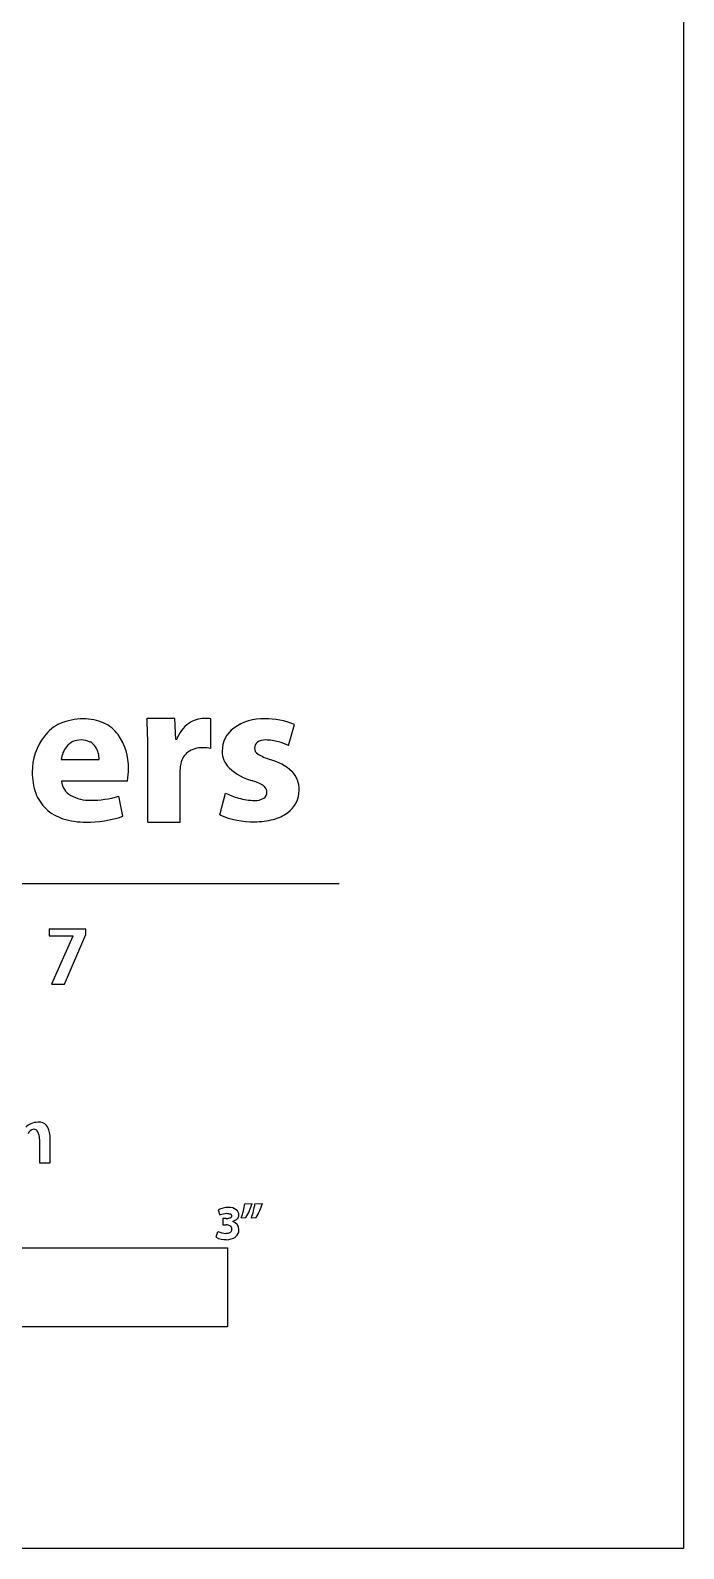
# Model space of a CAD drawing. Extents: x 0.45 to 8.09, y -8.91 to -0.36.
# Drawn here: x 6.256 to 8.086, y -8.908 to -4.654 of the extents above; entities that cross this region are included whole.
import ezdxf

# ---------------------------------------------------------------- set-up
doc = ezdxf.new("R2010")
doc.units = 0

msp = doc.modelspace()

# ---------------------------------------------------------------- linework, layer by layer
at = {"color": 3}
for p, q in [((8.0865, -0.3606), (8.0865, -8.9077)), ((6.6608, -6.5815), (6.5829, -6.5815)), ((6.6638, -6.6403), (6.6608, -6.5815)), ((6.762, -6.6659), (6.762, -6.5827)), ((6.9795, -6.6578), (6.9961, -6.5983)), ((6.5852, -6.8719), (6.5852, -6.6771)), ((6.6662, -6.6403), (6.6638, -6.6403)), ((6.3428, -6.6964), (6.4488, -6.6964)), ((6.5279, -6.7571), (6.3433, -6.7571)), ((6.6757, -6.8719), (6.6757, -6.7246)), ((6.5151, -6.8557), (6.5035, -6.7992)), ((6.7865, -6.852), (6.8028, -6.7906)), ((6.5852, -6.8719), (6.6757, -6.8719)), ((3.4473, -7.0438), (7.1217, -7.0438)), ((6.3085, -7.1715), (6.3085, -7.191)), ((6.3085, -7.1715), (6.4114, -7.1715)), ((6.3513, -7.3264), (6.4114, -7.1865)), ((6.4114, -7.1865), (6.4114, -7.1715)), ((6.3085, -7.191), (6.3753, -7.191)), ((6.3753, -7.1915), (6.3152, -7.3264)), ((6.3753, -7.191), (6.3753, -7.1915)), ((6.3152, -7.3264), (6.3513, -7.3264)), ((6.2812, -7.7605), (6.2812, -7.8264)), ((6.3112, -7.8264), (6.3112, -7.755)), ((6.2812, -7.8264), (6.3112, -7.8264)), ((6.857, -7.9415), (6.8777, -7.9403)), ((6.8854, -7.9416), (6.9062, -7.9403)), ((6.7825, -7.9587), (6.787, -7.9729)), ((6.8039, -7.9828), (6.7953, -7.9828)), ((6.7953, -7.9828), (6.7953, -8.0004)), ((6.823, -7.9912), (6.823, -7.9908)), ((6.8468, -7.981), (6.8602, -7.9798)), ((6.8752, -7.981), (6.8886, -7.9798)), ((6.7769, -8.0353), (6.7815, -8.0191)), ((6.7953, -8.0004), (6.8044, -8.0004)), ((8.0865, -8.9077), (0.4545, -8.9077))]:
    msp.add_line(p, q, dxfattribs=at)
at = {"color": 7}
for p, q in [((3.8084, -8.0648), (6.8084, -8.0648)), ((6.8084, -8.0648), (6.8084, -8.2864)), ((6.8084, -8.2864), (3.8084, -8.2864))]:
    msp.add_line(p, q, dxfattribs=at)
at = {"color": 3}
for centre, radius, start, end in [((6.4062, -6.7532), 0.1708, 90.9388, 112.945), ((6.4018, -6.7383), 0.156, 67.1275, 89.3782), ((4.4355, -6.6859), 2.1499, 1.6863, 2.7827), ((6.7446, -6.6599), 0.0784, 90.898, 124.6503), ((6.747, -6.6726), 0.0912, 80.5279, 92.303), ((6.9075, -6.7211), 0.1388, 88.0679, 125.699), ((6.915, -6.7976), 0.2152, 67.8473, 90.7409), ((6.4235, -6.7303), 0.1622, 142.1611, 180.5743), ((6.3844, -6.698), 0.1115, 113.6747, 142.9504), ((6.4242, -6.6819), 0.0952, 35.418, 66.3919), ((6.3738, -6.7178), 0.1572, 358.4372, 35.414), ((4.6833, -6.6753), 1.9019, 359.9461, 1.5876), ((6.7511, -6.6691), 0.0897, 124.7013, 161.2369), ((6.8744, -6.6736), 0.0809, 126.3407, 179.6748), ((6.4115, -6.7034), 0.0691, 141.8209, 174.2016), ((6.3966, -6.6926), 0.0507, 88.2693, 141.0224), ((6.3967, -6.7078), 0.0659, 66.0678, 88.7643), ((6.4089, -6.6792), 0.0349, 30.5633, 65.3614), ((6.385, -6.6956), 0.0638, 359.2954, 32.2959), ((6.7308, -6.7189), 0.0544, 127.4607, 168.7469), ((6.7375, -6.7348), 0.0713, 89.4808, 123.9077), ((6.7378, -6.7913), 0.1277, 79.0548, 89.8491), ((6.8579, -6.6739), 0.0644, 179.3124, 225.6759), ((6.9043, -6.6641), 0.0202, 127.0588, 181.5043), ((6.9028, -6.6648), 0.0188, 179.4461, 239.2497), ((6.9132, -6.6816), 0.0398, 87.6138, 122.0656), ((6.9129, -6.7825), 0.1406, 74.0611, 89.2317), ((6.9102, -6.7997), 0.158, 63.9815, 74.8217), ((6.7723, -6.7267), 0.0966, 169.0115, 178.7921), ((6.9181, -6.6072), 0.1542, 226.9785, 255.5699), ((6.9706, -6.556), 0.1469, 238.2184, 252.8081), ((6.8912, -6.8349), 0.1431, 46.7309, 75.459), ((6.4297, -6.734), 0.1684, 179.3088, 199.7654), ((6.3939, -6.7531), 0.0507, 184.4927, 241.111), ((6.3198, -6.7221), 0.2111, 350.4669, 0.0126), ((6.8506, -6.8585), 0.106, 55.4624, 74.0586), ((6.9401, -6.779), 0.069, 357.4929, 44.4849), ((6.3801, -6.7506), 0.1162, 200.3273, 226.5528), ((6.4214, -6.7023), 0.1084, 241.3809, 271.7454), ((6.4279, -6.5577), 0.2531, 269.2693, 287.3845), ((6.8847, -6.6328), 0.1778, 242.5944, 255.2793), ((6.8882, -6.6368), 0.1748, 253.8123, 268.6278), ((6.8859, -6.7612), 0.0504, 267.8235, 299.0627), ((6.9006, -6.7901), 0.018, 303.0739, 5.8757), ((6.8985, -6.7871), 0.0201, 356.5837, 52.5122), ((6.9317, -6.783), 0.0773, 305.6473, 0.7071), ((6.3852, -6.7435), 0.1248, 227.1293, 252.3984), ((6.9101, -6.7556), 0.1122, 284.1901, 306.4747), ((6.4097, -6.6634), 0.2086, 252.6336, 270.5541), ((6.4175, -6.5715), 0.3005, 268.8916, 288.9601), ((6.8784, -6.6414), 0.2297, 246.4345, 271.4111), ((6.8844, -6.6561), 0.215, 269.8971, 284.3201), ((6.273, -7.7539), 0.0402, 113.3609, 136.9068), ((6.2664, -7.7495), 0.0168, 93.512, 167.5432), ((6.2764, -7.7636), 0.0505, 88.7541, 112.5381), ((6.2653, -7.7463), 0.0136, 27.7249, 89.5074), ((6.2396, -7.7577), 0.0417, 356.2344, 25.1726), ((6.2814, -7.739), 0.0262, 39.586, 98.6142), ((6.2544, -7.754), 0.0568, 358.9333, 33.8086), ((6.8108, -8.0108), 0.0592, 88.9824, 118.5057), ((6.8133, -7.984), 0.0325, 52.4267, 92.6739), ((6.6283, -7.9034), 0.2319, 340.4582, 350.5571), ((6.6931, -7.8822), 0.1935, 329.7013, 342.5308), ((6.6552, -7.9029), 0.2335, 340.465, 350.4661), ((6.7286, -7.8853), 0.1859, 329.4369, 342.7951), ((6.8081, -8.0302), 0.0611, 91.1503, 110.1795), ((6.804, -7.9442), 0.0386, 269.8498, 286.811), ((6.8073, -7.9974), 0.0283, 69.1056, 90.8507), ((6.8142, -7.9745), 0.00673, 278.1953, 350.2095), ((6.8158, -7.9758), 0.00509, 2.0612, 71.8973), ((6.8097, -7.9536), 0.0395, 289.6786, 312.491), ((6.8173, -8.0136), 0.0231, 359.3045, 75.7022), ((6.821, -7.9734), 0.0194, 0.6923, 51.1237), ((6.8281, -7.9736), 0.0124, 312.2755, 2.284), ((6.8036, -7.9862), 0.0558, 241.5098, 271.5658), ((6.8054, -7.9685), 0.056, 244.654, 268.033), ((6.8037, -7.9984), 0.026, 269.551, 299.4447), ((6.8044, -8.0215), 0.0212, 59.0703, 90.1185), ((6.8051, -7.9958), 0.0463, 270.0038, 304.4984), ((6.8099, -8.0129), 0.0109, 0.4638, 60.5865), ((6.8114, -8.0131), 0.00943, 302.489, 1.9853), ((6.8156, -8.0147), 0.0248, 309.2967, 1.8427)]:
    msp.add_arc(centre, radius, start, end, dxfattribs=at)

doc.saveas('drawing.dxf')
